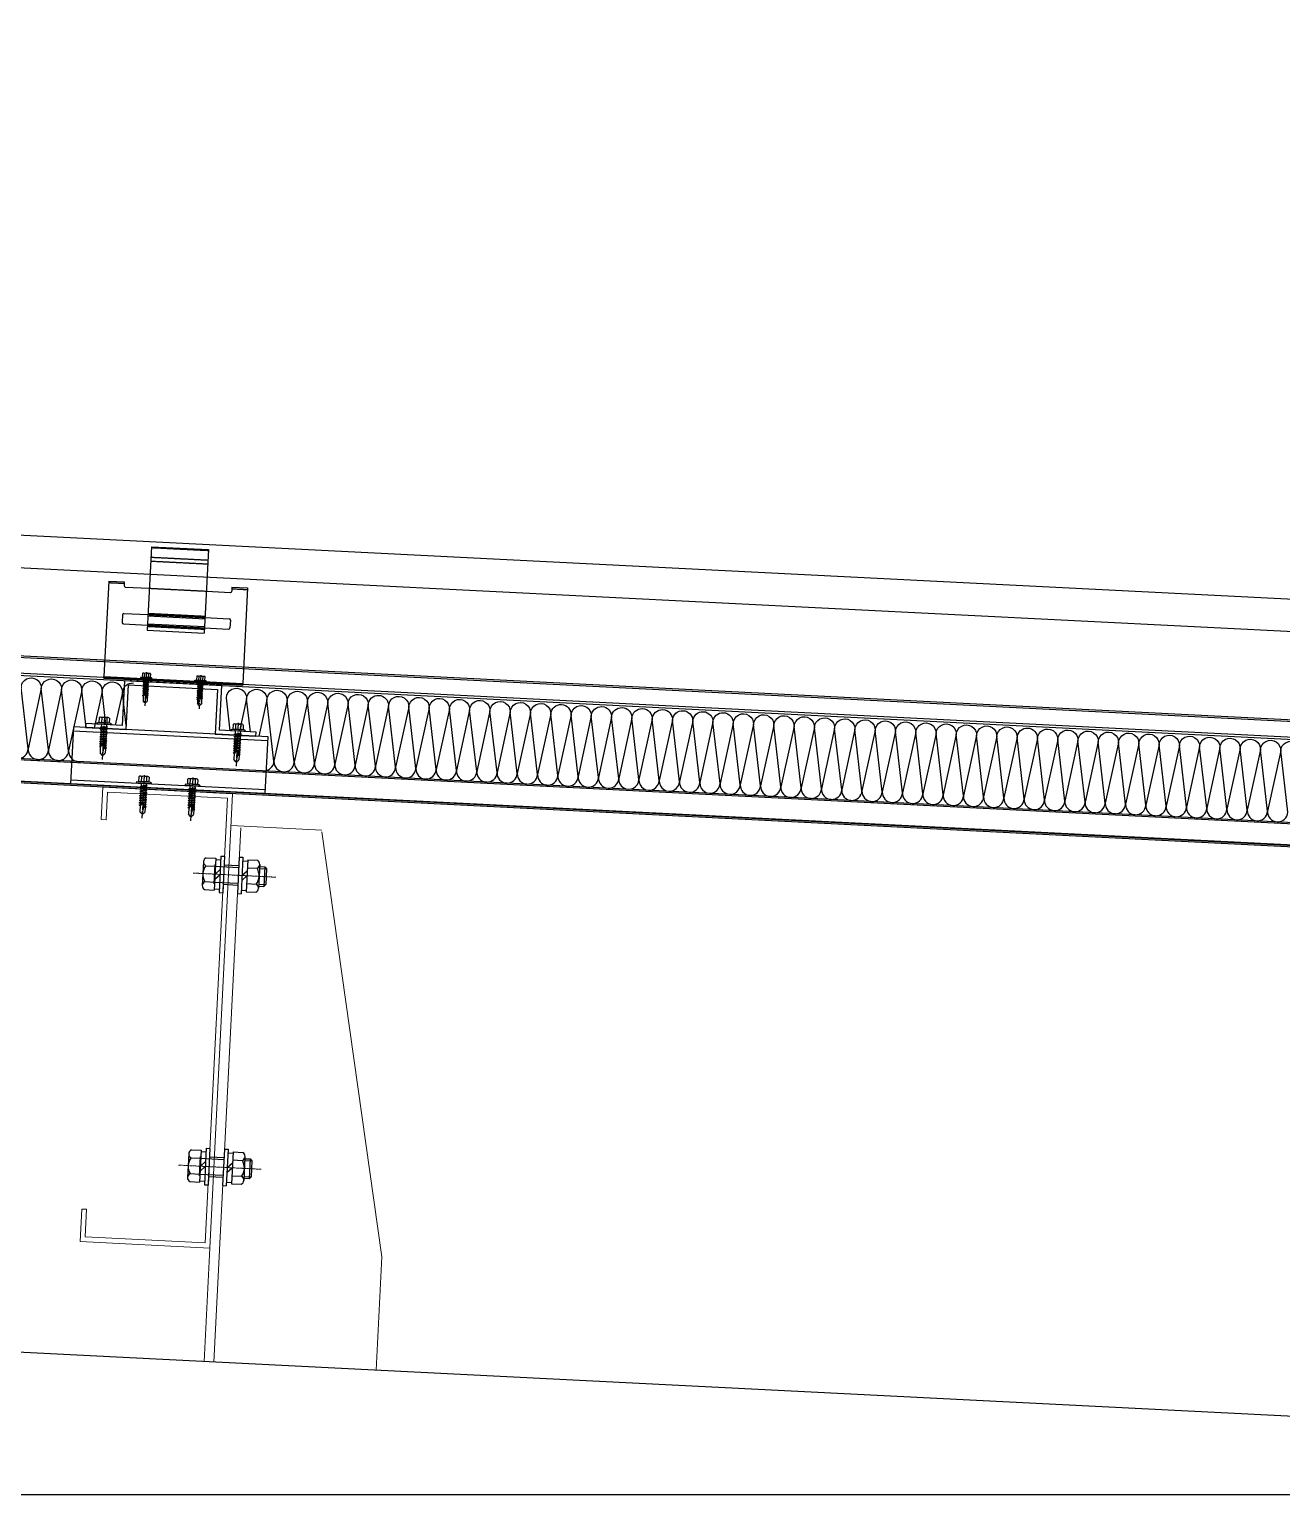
# Model space of a CAD drawing. Extents: x -599358 to 2865263, y -1062760 to 486533.
# Drawn here: x 267625 to 268396, y -689724 to -688822 of the extents above; entities that cross this region are included whole.
import ezdxf

# ---------------------------------------------------------------- set-up
doc = ezdxf.new("R2010")
doc.units = 0
for name, pattern in [('__DASH', [0.35, 0.25, -0.1]), ('CENTER', [2, 1.25, -0.25, 0.25, -0.25]), ('CENTER2', [28.575, 19.05, -3.175, 3.175, -3.175]), ('CONTINUOUS0', [0]), ('CONTINUOUS1', [0]), ('DASH', [0.35, 0.25, -0.1]), ('DOTE', [2.42, 2, -0.2, 0.02, -0.2])]:
    doc.linetypes.add(name, pattern=pattern)
for name, color, linetype in [('003_THICK', 7, 'CONTINUOUS1'), ('004_THIN', 6, 'CONTINUOUS0'), ('A-AXIS-DOTE', 14, 'DOTE'), ('A-HATCH-2', 251, 'Continuous'), ('A-LIN-V', 9, 'Continuous'), ('BWM', 8, 'Continuous'), ('PJ', 151, 'Continuous'), ('SEAMLOK75 - SHEET', 6, 'Continuous'), ('ZX', 1, 'CENTER2')]:
    doc.layers.add(name, color=color, linetype=linetype)
for name, color, linetype, lineweight in [('C18', 4, 'CENTER', 13), ('S-dim', 81, 'Continuous', 0), ('粗', 7, 'Continuous', 50), ('紧固件', 4, 'Continuous', 13)]:
    doc.layers.add(name, color=color, linetype=linetype, lineweight=lineweight)

# ---------------------------------------------------------------- blocks, each defined once
blk = doc.blocks.new('34t65')
at = {"color": 2, "ltscale": 50}
for p, q in [((1430036.99, 238183.35), (1430156.99, 238183.35)), ((1430036.99, 238148.35), (1430036.99, 238183.35)), ((1430036.99, 238180.85), (1430156.99, 238180.85)), ((1430156.99, 238183.35), (1430156.99, 238148.35)), ((1430156.99, 238150.85), (1430036.99, 238150.85)), ((1430156.99, 238148.35), (1430036.99, 238148.35))]:
    blk.add_line(p, q, dxfattribs=at)
blk = doc.blocks.new('*U1726')
at = {"layer": 'PJ'}
for p, q in [((-4.4, 0.45), (-4.4, 0)), ((4.4, 0), (-4.4, 0)), ((-4.1, 0.75), (-3.1, 1)), ((4.1, 0.75), (-4.1, 0.75)), ((-3.1, 3.85), (-3.1, 1)), ((3.1, 1), (-3.1, 1)), ((2.33, 4.25), (-2.33, 4.25)), ((-2.04, 0.75), (-1.55, 1)), ((-1.55, 3.85), (-1.55, 1)), ((-1.55, 0), (-1.55, -1.59)), ((1.55, 3.85), (1.55, 1)), ((2.15, 0.75), (1.55, 1)), ((1.55, 0), (1.55, -1.09)), ((3.1, 3.85), (3.1, 1)), ((4.1, 0.75), (3.1, 1)), ((4.4, 0.45), (4.4, 0)), ((-2.11, -1.9), (2.11, -1.4)), ((-2.11, -1.9), (-1.55, -1.59)), ((-2.11, -1.9), (-1.55, -2.21)), ((-2.11, -3.3), (2.11, -2.8)), ((-2.11, -3.3), (-1.55, -2.99)), ((-2.11, -3.3), (-1.55, -3.61)), ((-2.11, -4.7), (2.11, -4.2)), ((-2.11, -4.7), (-1.55, -4.39)), ((-2.11, -4.7), (-1.55, -5.01)), ((-2.11, -6.1), (2.11, -5.6)), ((-2.11, -6.1), (-1.55, -5.79)), ((-2.11, -6.1), (-1.55, -6.41)), ((-2.11, -7.5), (2.11, -7)), ((-2.11, -7.5), (-1.55, -7.19)), ((-2.11, -7.5), (-1.55, -7.81)), ((-2.11, -8.9), (2.11, -8.4)), ((-2.11, -8.9), (-1.55, -8.59)), ((-1.55, -1.59), (1.55, -1.09)), ((-1.55, -2.21), (1.55, -1.71)), ((-1.55, -2.21), (-1.55, -2.99)), ((-1.55, -2.99), (1.55, -2.49)), ((-1.55, -3.61), (1.55, -3.11)), ((-1.55, -3.61), (-1.55, -4.39)), ((-1.55, -4.39), (1.55, -3.89)), ((-1.55, -5.01), (1.55, -4.51)), ((-1.55, -5.01), (-1.55, -5.79)), ((-1.55, -5.79), (1.55, -5.29)), ((-1.55, -6.41), (1.55, -5.91)), ((-1.55, -6.41), (-1.55, -7.19)), ((-1.55, -7.19), (1.55, -6.69)), ((-1.55, -7.81), (1.55, -7.31)), ((-1.55, -7.81), (-1.55, -8.59)), ((-1.55, -8.59), (1.55, -8.09)), ((-1.55, -9.21), (1.55, -8.71)), ((1.55, -0.31), (1.55, -1.09)), ((2.11, -1.4), (1.55, -1.09)), ((2.11, -1.4), (1.55, -1.71)), ((1.55, -1.71), (1.55, -2.49)), ((2.11, -2.8), (1.55, -2.49)), ((2.11, -2.8), (1.55, -3.11)), ((1.55, -3.11), (1.55, -3.89)), ((2.11, -4.2), (1.55, -3.89)), ((2.11, -4.2), (1.55, -4.51)), ((1.55, -4.51), (1.55, -5.29)), ((2.11, -5.6), (1.55, -5.29)), ((2.11, -5.6), (1.55, -5.91)), ((1.55, -5.91), (1.55, -6.69)), ((2.11, -7), (1.55, -6.69)), ((2.11, -7), (1.55, -7.31)), ((1.55, -7.31), (1.55, -8.09)), ((2.11, -8.4), (1.55, -8.09)), ((2.11, -8.4), (1.55, -8.71)), ((1.55, -8.71), (1.55, -9.49)), ((-2.11, -8.9), (-1.55, -9.21)), ((-2.11, -10.3), (2.11, -9.8)), ((-2.11, -10.3), (-1.55, -9.99)), ((-2.11, -10.3), (-1.55, -10.61)), ((-2.11, -11.7), (2.11, -11.2)), ((-2.11, -11.7), (-1.55, -11.39)), ((-2.11, -11.7), (-1.55, -12.01)), ((-2.11, -13.1), (-1.55, -12.79)), ((-2.11, -13.1), (-1.14, -12.98)), ((-2.11, -13.1), (-1.55, -13.41)), ((-1.55, -9.21), (-1.55, -9.99)), ((-1.55, -9.99), (1.55, -9.49)), ((-1.55, -10.61), (1.55, -10.11)), ((-1.55, -10.61), (-1.55, -11.39)), ((-1.55, -11.39), (1.55, -10.89)), ((-1.55, -12.01), (1.55, -11.51)), ((-1.55, -12.01), (-1.55, -12.79)), ((-1.55, -12.79), (-0.99, -12.69)), ((-1.55, -13.41), (-1.33, -13.37)), ((-1.55, -13.41), (-1.55, -17.2)), ((0, -18.6), (-1.55, -17.2)), ((0, -18.6), (1.55, -17.2)), ((0.56, -12.44), (1.55, -12.29)), ((0.71, -12.75), (2.11, -12.6)), ((0.71, -13.03), (1.55, -12.91)), ((0.71, -13.81), (1.55, -13.69)), ((0.71, -14.15), (2.11, -14)), ((0.71, -14.43), (1.55, -14.31)), ((2.11, -9.8), (1.55, -9.49)), ((2.11, -9.8), (1.55, -10.11)), ((1.55, -10.11), (1.55, -10.89)), ((2.11, -11.2), (1.55, -10.89)), ((2.11, -11.2), (1.55, -11.51)), ((1.55, -11.51), (1.55, -12.29)), ((2.11, -12.6), (1.55, -12.29)), ((2.11, -12.6), (1.55, -12.91)), ((1.55, -12.91), (1.55, -13.69)), ((2.11, -14), (1.55, -13.69)), ((2.11, -14), (1.55, -14.31)), ((1.55, -14.31), (1.55, -17.2))]:
    blk.add_line(p, q, dxfattribs=at)
blk.add_lwpolyline([(0, -18.6), (0.71, -14.43), (0.71, -12.7, 0.417657), (0.41, -12.4, 0.097062), (-0.99, -12.69), (-1.55, -13.8)], format="xyb", dxfattribs=at)
for centre, radius, start, end in [((-4.1, 0.45), 0.3, 90, 180), ((-2.33, 3.3), 0.951, 35.40086, 144.59914), ((0, 1.05), 3.2, 61.05941, 118.94059), ((2.33, 3.3), 0.951, 35.40086, 144.59914), ((4.1, 0.45), 0.3, 0, 90)]:
    blk.add_arc(centre, radius, start, end, dxfattribs=at)
at = {"layer": 'ZX', "ltscale": 0.2}
blk.add_line((0, 4.94), (0, -21.03), dxfattribs=at)
blk = doc.blocks.new('A$C2F3B4A73')
at = {"layer": '粗', "lineweight": -2}
for p, q in [((25.2, 101.06), (60.4, 101.06)), ((25.2, 101.06), (25.2, 49.64)), ((60.4, 101.06), (60.4, 49.64)), ((0, 78.7), (9.6, 78.7)), ((0, 78.7), (0, 19.8)), ((9.6, 78.7), (9.6, 76.3)), ((10.4, 75.5), (25.2, 75.5)), ((60.4, 75.5), (75.2, 75.5)), ((76, 78.7), (85.6, 78.7)), ((76, 78.7), (76, 76.3)), ((85.6, 78.7), (85.6, 19.8)), ((9.6, 58.44), (9.6, 53.64)), ((10.4, 59.24), (25.2, 59.24)), ((25.2, 58.44), (60.4, 58.44)), ((60.4, 59.24), (75.2, 59.24)), ((76, 58.44), (76, 53.64)), ((10.4, 52.84), (25.2, 52.84)), ((25.2, 53.64), (60.4, 53.64)), ((25.2, 49.64), (60.4, 49.64)), ((60.4, 52.84), (75.2, 52.84)), ((0, 19.8), (85.6, 19.8)), ((0, 18.84), (0, 19.8)), ((0, 18.84), (85.6, 18.84)), ((14.4, 19.8), (14.4, 18.84)), ((71.2, 19.8), (71.2, 18.84)), ((85.6, 19.8), (85.6, 18.84))]:
    blk.add_line(p, q, dxfattribs=at)
at = {"layer": '粗', "linetype": 'DASH', "lineweight": -2}
for p, q in [((25.2, 100.58), (60.4, 100.58)), ((25.2, 94.66), (60.4, 94.66)), ((25.2, 92.26), (60.4, 92.26)), ((0, 77.74), (9.6, 77.74)), ((25.2, 75.5), (60.4, 75.5)), ((76, 77.74), (85.6, 77.74)), ((25.2, 60.04), (60.4, 60.04)), ((25.2, 59.24), (60.4, 59.24)), ((25.2, 52.84), (60.4, 52.84)), ((25.2, 52.04), (60.4, 52.04)), ((16, 19.8), (16, 18.84)), ((21.6, 19.8), (21.6, 18.84)), ((29.6, 19.8), (29.6, 18.84)), ((35.2, 19.8), (35.2, 18.84)), ((50.4, 19.8), (50.4, 18.84)), ((56, 19.8), (56, 18.84)), ((64, 19.8), (64, 18.84)), ((69.6, 19.8), (69.6, 18.84))]:
    blk.add_line(p, q, dxfattribs=at)
at = {"layer": '粗', "lineweight": -2}
for centre, start, end in [((10.4, 76.3), 180, 270), ((75.2, 76.3), 270, 0), ((10.4, 58.44), 90, 180), ((75.2, 58.44), 0, 90), ((10.4, 53.64), 180, 270), ((75.2, 53.64), 270, 0)]:
    blk.add_arc(centre, 0.8, start, end, dxfattribs=at)
at = {"layer": '紧固件', "color": 2, "yscale": 0.8, "zscale": 0.8}
for p, xscale in [((26.06, 19.8), 0.8), ((59.54, 19.8), -0.8)]:
    blk.add_blockref('*U1726', p, dxfattribs=dict(at, xscale=xscale))
blk = doc.blocks.new('A$C51791418')
blk.add_blockref('A$C2F3B4A73', (-42.8, -15.84))
blk = doc.blocks.new('*U1756')
at = {"layer": '003_THICK', "color": 2}
for points in [[(-11, 13.1, 0.611769), (-11, 6.5, 0.611769)], [(31.2, 6.5, 0.61177), (31.2, 13.1, 0.61177)], [(-11, 6.5, 0.305859), (-11, -6.5, 0.305859)], [(31.2, -6.5, 0.305858), (31.2, 6.5, 0.305858)], [(-11, -6.5, 0.611769), (-11, -13.1, 0.611769)], [(31.2, -13.1, 0.61177), (31.2, -6.5, 0.61177)]]:
    blk.add_lwpolyline(points, format="xyb", dxfattribs=at)
for points in [[(-11, 13.1), (-3, 13.1)], [(-3, 13.1), (-3, -13.1)], [(-3, 12.1), (1.1, 12.1)], [(1.1, 15), (4.1, 15)], [(1.1, 15), (1.1, -15)], [(4.1, 15), (4.1, -15)], [(16.1, 15), (16.1, -15)], [(16.1, 15), (19.1, 15)], [(19.1, 15), (19.1, -15)], [(19.1, 12.1), (23.2, 12.1)], [(23.2, 13.1), (23.2, -13.1)], [(23.2, 13.1), (31.2, 13.1)], [(-13, 9.8), (-13, -9.8)], [(-11, 6.5), (-3, 6.5)], [(-3.6, 8), (-3.6, -8)], [(-3, 0), (1.1, 4.1)], [(-3, -4.1), (1.1, 0)], [(4.1, 8), (16.1, 8)], [(19.1, 0), (23.2, 4.1)], [(23.2, 6.5), (31.2, 6.5)], [(33.2, 9.8), (33.2, -9.8)], [(33.2, 8), (37.5, 8)], [(37.5, 8), (37.5, -8)], [(37.5, 8), (39, 6.5)], [(39, 6.5), (39, -6.5)], [(-11, -6.5), (-3, -6.5)], [(4.1, -8), (16.1, -8)], [(19.1, -4.1), (23.2, 0)], [(23.2, -6.5), (31.2, -6.5)], [(33.2, -8), (37.5, -8)], [(37.5, -8), (39, -6.5)], [(-11, -13.1), (-3, -13.1)], [(-3, -12.1), (1.1, -12.1)], [(1.1, -15), (4.1, -15)], [(16.1, -15), (19.1, -15)], [(19.1, -12.1), (23.2, -12.1)], [(23.2, -13.1), (31.2, -13.1)]]:
    blk.add_lwpolyline(points, dxfattribs=at)
at = {"layer": '004_THIN', "color": 2}
for points in [[(-3.6, 6.5), (16.1, 6.5)], [(33.2, 6.5), (39, 6.5)], [(-3.6, -6.5), (16.1, -6.5)], [(33.2, -6.5), (39, -6.5)]]:
    blk.add_lwpolyline(points, dxfattribs=at)
at = {"layer": 'C18', "color": 1, "ltscale": 0.6}
blk.add_lwpolyline([(-21, 0), (47, 0)], dxfattribs=at)
blk = doc.blocks.new('*U1755')
at = {"layer": '003_THICK', "color": 2}
for points in [[(-11, 13.1, 0.611769), (-11, 6.5, 0.611769)], [(31.2, 6.5, 0.61177), (31.2, 13.1, 0.61177)], [(-11, 6.5, 0.305859), (-11, -6.5, 0.305859)], [(31.2, -6.5, 0.305858), (31.2, 6.5, 0.305858)], [(-11, -6.5, 0.611769), (-11, -13.1, 0.611769)], [(31.2, -13.1, 0.61177), (31.2, -6.5, 0.61177)]]:
    blk.add_lwpolyline(points, format="xyb", dxfattribs=at)
for points in [[(-11, 13.1), (-3, 13.1)], [(-3, 13.1), (-3, -13.1)], [(-3, 12.1), (1.1, 12.1)], [(1.1, 15), (4.1, 15)], [(1.1, 15), (1.1, -15)], [(4.1, 15), (4.1, -15)], [(16.1, 15), (16.1, -15)], [(16.1, 15), (19.1, 15)], [(19.1, 15), (19.1, -15)], [(19.1, 12.1), (23.2, 12.1)], [(23.2, 13.1), (23.2, -13.1)], [(23.2, 13.1), (31.2, 13.1)], [(-13, 9.8), (-13, -9.8)], [(-11, 6.5), (-3, 6.5)], [(-3.6, 8), (-3.6, -8)], [(-3, 0), (1.1, 4.1)], [(-3, -4.1), (1.1, 0)], [(4.1, 8), (16.1, 8)], [(19.1, 0), (23.2, 4.1)], [(23.2, 6.5), (31.2, 6.5)], [(33.2, 9.8), (33.2, -9.8)], [(33.2, 8), (37.5, 8)], [(37.5, 8), (37.5, -8)], [(37.5, 8), (39, 6.5)], [(39, 6.5), (39, -6.5)], [(-11, -6.5), (-3, -6.5)], [(4.1, -8), (16.1, -8)], [(19.1, -4.1), (23.2, 0)], [(23.2, -6.5), (31.2, -6.5)], [(33.2, -8), (37.5, -8)], [(37.5, -8), (39, -6.5)], [(-11, -13.1), (-3, -13.1)], [(-3, -12.1), (1.1, -12.1)], [(1.1, -15), (4.1, -15)], [(16.1, -15), (19.1, -15)], [(19.1, -12.1), (23.2, -12.1)], [(23.2, -13.1), (31.2, -13.1)]]:
    blk.add_lwpolyline(points, dxfattribs=at)
at = {"layer": '004_THIN', "color": 2}
for points in [[(-3.6, 6.5), (16.1, 6.5)], [(33.2, 6.5), (39, 6.5)], [(-3.6, -6.5), (16.1, -6.5)], [(33.2, -6.5), (39, -6.5)]]:
    blk.add_lwpolyline(points, dxfattribs=at)
at = {"layer": 'C18', "color": 1, "ltscale": 0.6}
blk.add_lwpolyline([(-21, 0), (47, 0)], dxfattribs=at)
blk = doc.blocks.new('1112')
at = {"color": 2}
blk.add_lwpolyline([(1432456.02, 238570.9), (1432478.52, 238570.9), (1432478.52, 238598.4), (1432538.52, 238598.4), (1432538.52, 238570.9), (1432561.02, 238570.9), (1432561.02, 238568.4), (1432536.02, 238568.4), (1432536.02, 238595.9), (1432481.02, 238595.9), (1432481.02, 238568.4), (1432456.02, 238568.4)], close=True, dxfattribs=at)
at = {"layer": 'S-dim', "ltscale": 10}
for p, q in [((1432412.52, 238511.63), (1432362.52, 238252.3)), ((1432412.52, 238512.73), (1432468.52, 238512.73)), ((1432462.52, 238511.63), (1432462.52, 238182.3)), ((1432362.52, 238252.3), (1432362.52, 238182.3)), ((1432468.52, 238252.3), (1432468.52, 238182.3)), ((1432362.52, 238182.3), (1432468.52, 238182.3))]:
    blk.add_line(p, q, dxfattribs=at)
at = {"layer": 'S-dim', "color": 6, "ltscale": 10}
blk.add_lwpolyline([(1432548.52, 238512.3), (1432548.52, 238532.3), (1432468.52, 238532.3), (1432468.52, 238252.3), (1432548.52, 238252.3), (1432548.52, 238272.3), (1432545.52, 238272.3), (1432545.52, 238255.3), (1432471.52, 238255.3), (1432471.52, 238529.3), (1432545.52, 238529.3), (1432545.52, 238512.3)], close=True, dxfattribs=at)
blk.add_blockref('34t65', (2411.53, 385.05))
at = {"xscale": -0.7500000000000001, "yscale": 0.7500000000000001, "zscale": 0.7500000000000001, "rotation": 359.9999999722328}
for name, p in [('*U1756', (1432474.62, 238482.3)), ('*U1755', (1432474.62, 238302.3))]:
    blk.add_blockref(name, p, dxfattribs=at)
at = {"layer": 'SEAMLOK75 - SHEET', "xscale": -1}
blk.add_blockref('A$C51791418', (1432508.52, 238596.36), dxfattribs=at)
at = {"layer": '紧固件', "xscale": -1.023999999801318, "yscale": 1.023999999801318, "zscale": 1.023999999801318}
for p in [(1432467.27, 238570.9), (1432549.77, 238570.9, 0), (1432493.51, 238535.9), (1432523.53, 238535.9)]:
    blk.add_blockref('*U1726', p, dxfattribs=at)
blk = doc.blocks.new('wm')
at = {"color": 1, "ltscale": 50}
for p, q in [((1253656.34, 252531.4), (1245914.8, 252141.89)), ((1253656.34, 252529.9), (1245914.8, 252140.39))]:
    blk.add_line(p, q, dxfattribs=at)
at = {"color": 4, "ltscale": 50}
for p, q in [((1245914.8, 252089.22), (1253656.34, 252478.73, 0)), ((1245914.8, 252088.42), (1253656.34, 252477.93, 0)), ((1245914.8, 252075.01), (1253656.34, 252464.52, 0)), ((1245914.8, 252074.2), (1253656.34, 252463.72, 0))]:
    blk.add_line(p, q, dxfattribs=at)
at = {"color": 2, "ltscale": 50}
blk.add_line((1245914.8, 252075.31), (1253656.34, 252464.82, 0), dxfattribs=at)
at = {"layer": 'BWM', "elevation": 0}
for points in [[(1247382.42, 252186.7), (1247384.76, 252206.97, 0.423997), (1247377.99, 252212.89)], [(1247394.9, 252187.32), (1247397.24, 252207.6, 1), (1247384.76, 252206.97), (1247389.12, 252187.03)], [(1247407.09, 252185.43), (1247409.73, 252208.23, 1), (1247397.24, 252207.6), (1247402.15, 252185.19)], [(1247474.35, 252167.69, -0.414214), (1247467.79, 252173.62), (1247472.15, 252211.37, 1), (1247459.66, 252210.74), (1247467.79, 252173.62, -1), (1247455.31, 252172.99), (1247459.66, 252210.74, 1), (1247447.18, 252210.11), (1247455.31, 252172.99, -1), (1247442.82, 252172.36), (1247447.18, 252210.11, 1), (1247434.69, 252209.48), (1247442.82, 252172.36, -1), (1247430.34, 252171.74), (1247434.69, 252209.48, 1), (1247422.21, 252208.86), (1247430.34, 252171.74, -1), (1247417.85, 252171.11), (1247422.21, 252208.86, 1), (1247409.73, 252208.23), (1247417.85, 252171.11, -0.485127), (1247410.46, 252164.65, -0.485127)], [(1247297.99, 252158.82, -0.414214), (1247291.43, 252164.75), (1247295.79, 252202.5, 1), (1247283.3, 252201.87), (1247291.43, 252164.75, -1), (1247278.95, 252164.12), (1247283.3, 252201.87, 1), (1247270.82, 252201.24), (1247278.95, 252164.12, -1), (1247266.46, 252163.49), (1247270.82, 252201.24, 1), (1247258.34, 252200.61), (1247266.46, 252163.49, -1), (1247253.98, 252162.86), (1247258.34, 252200.61, 1), (1247245.85, 252199.98), (1247253.98, 252162.86, -1), (1247241.5, 252162.23), (1247245.85, 252199.98, 1), (1247233.37, 252199.35), (1247241.5, 252162.23, -1), (1247229.01, 252161.61), (1247233.37, 252199.35, 1), (1247220.88, 252198.73), (1247229.01, 252161.61, -1), (1247216.53, 252160.98), (1247220.88, 252198.73, 1), (1247208.4, 252198.1), (1247216.53, 252160.98, -1), (1247204.04, 252160.35), (1247208.4, 252198.1, 1), (1247195.91, 252197.47), (1247204.04, 252160.35, -1), (1247191.56, 252159.72), (1247195.91, 252197.47, 1), (1247183.43, 252196.84), (1247191.56, 252159.72, -1), (1247179.07, 252159.09), (1247183.43, 252196.84, 1), (1247170.95, 252196.21), (1247179.07, 252159.09, -1), (1247166.59, 252158.46), (1247170.95, 252196.21, 1), (1247158.46, 252195.59), (1247166.59, 252158.46, -1), (1247154.11, 252157.84), (1247158.46, 252195.59, 1), (1247145.98, 252194.96), (1247154.11, 252157.84, -1), (1247141.62, 252157.21), (1247145.98, 252194.96, 1), (1247133.49, 252194.33), (1247141.62, 252157.21, -1), (1247129.14, 252156.58), (1247133.49, 252194.33, 1), (1247121.01, 252193.7), (1247129.14, 252156.58, -1), (1247116.65, 252155.95), (1247121.01, 252193.7, 1), (1247108.52, 252193.07), (1247116.65, 252155.95, -1), (1247104.17, 252155.32), (1247108.52, 252193.07, 1), (1247096.04, 252192.45), (1247104.17, 252155.32, -1), (1247091.68, 252154.7), (1247096.04, 252192.45, 1), (1247083.56, 252191.82), (1247091.68, 252154.7, -1), (1247079.2, 252154.07), (1247083.56, 252191.82, 1), (1247071.07, 252191.19), (1247079.2, 252154.07, -1), (1247066.72, 252153.44), (1247071.07, 252191.19, 1), (1247058.59, 252190.56), (1247066.72, 252153.44, -1), (1247054.23, 252152.81), (1247058.59, 252190.56, 1), (1247046.1, 252189.93), (1247054.23, 252152.81, -1), (1247041.75, 252152.18), (1247046.1, 252189.93, 1), (1247033.62, 252189.3), (1247041.75, 252152.18, -1), (1247029.26, 252151.56), (1247033.62, 252189.3, 1), (1247021.14, 252188.68), (1247029.26, 252151.56, -1), (1247016.78, 252150.93), (1247021.14, 252188.68, 1), (1247008.65, 252188.05), (1247016.78, 252150.93, -1), (1247004.3, 252150.3), (1247008.65, 252188.05, 1), (1246996.17, 252187.42), (1247004.3, 252150.3, -1), (1246991.81, 252149.67), (1246996.17, 252187.42, 1), (1246983.68, 252186.79), (1246991.81, 252149.67, -1), (1246979.33, 252149.04), (1246983.68, 252186.79, 1), (1246971.2, 252186.16), (1246979.33, 252149.04, -1), (1246966.84, 252148.41), (1246971.2, 252186.16, 1), (1246958.71, 252185.54), (1246966.84, 252148.41, -1), (1246954.36, 252147.79), (1246958.71, 252185.54, 1), (1246946.23, 252184.91), (1246954.36, 252147.79, -1), (1246941.87, 252147.16), (1246946.23, 252184.91, 1), (1246933.75, 252184.28), (1246941.87, 252147.16, -1), (1246929.39, 252146.53), (1246933.75, 252184.28, 1), (1246921.26, 252183.65), (1246929.39, 252146.53, -1), (1246916.91, 252145.9), (1246921.26, 252183.65, 1), (1246908.78, 252183.02), (1246916.91, 252145.9, -1), (1246904.42, 252145.27), (1246908.78, 252183.02, 1), (1246896.29, 252182.4), (1246904.42, 252145.27, -1), (1246891.94, 252144.65), (1246896.29, 252182.4, 1), (1246883.81, 252181.77), (1246891.94, 252144.65, -1), (1246879.45, 252144.02), (1246883.81, 252181.77, 1), (1246871.32, 252181.14), (1246879.45, 252144.02, -1), (1246866.97, 252143.39), (1246871.32, 252181.14, 1), (1246858.84, 252180.51), (1246866.97, 252143.39, -1), (1246854.48, 252142.76), (1246858.84, 252180.51, 1), (1246846.36, 252179.88), (1246854.48, 252142.76, -1), (1246842, 252142.13), (1246846.36, 252179.88, 1), (1246833.87, 252179.25), (1246842, 252142.13, -1), (1246829.52, 252141.51), (1246833.87, 252179.25, 1), (1246821.39, 252178.63), (1246829.52, 252141.51, -1), (1246817.03, 252140.88), (1246821.39, 252178.63, 1), (1246808.9, 252178), (1246817.03, 252140.88, -1), (1246804.55, 252140.25), (1246808.9, 252178, 1), (1246796.42, 252177.37), (1246804.55, 252140.25, -1), (1246792.06, 252139.62), (1246796.42, 252177.37, 1), (1246783.94, 252176.74), (1246792.06, 252139.62, -1), (1246779.58, 252138.99), (1246783.94, 252176.74, 1), (1246771.45, 252176.11), (1246779.58, 252138.99, -1), (1246767.1, 252138.36), (1246771.45, 252176.11, 1), (1246758.97, 252175.49), (1246767.1, 252138.36, -1), (1246754.61, 252137.74), (1246758.97, 252175.49, 1), (1246746.48, 252174.86), (1246754.61, 252137.74, -1), (1246742.13, 252137.11), (1246746.48, 252174.86, 1), (1246734, 252174.23), (1246742.13, 252137.11, -1), (1246729.64, 252136.48), (1246734, 252174.23, 1), (1246721.51, 252173.6), (1246729.64, 252136.48, -1), (1246717.16, 252135.85), (1246721.51, 252173.6, 1), (1246709.03, 252172.97), (1246717.16, 252135.85, -1), (1246704.67, 252135.22), (1246709.03, 252172.97, 1), (1246696.55, 252172.35), (1246704.67, 252135.22, -1), (1246692.19, 252134.6), (1246696.55, 252172.35, 1), (1246684.06, 252171.72), (1246692.19, 252134.6, -1), (1246679.71, 252133.97), (1246684.06, 252171.72, 1), (1246671.58, 252171.09), (1246679.71, 252133.97, -1), (1246667.22, 252133.34), (1246671.58, 252171.09, 1), (1246659.09, 252170.46)], [(1247305.93, 252182.85), (1247308.27, 252203.12, 1), (1247295.79, 252202.5), (1247300.7, 252180.08)], [(1247318.42, 252183.48), (1247320.76, 252203.75, 1), (1247308.27, 252203.12), (1247312.64, 252183.19)]]:
    blk.add_lwpolyline(points, format="xyb", dxfattribs=at)
at = {"layer": 'SEAMLOK75 - SHEET'}
for p, q in [((1245714.8, 252216.61, 0), (1253637.83, 252615.25, 0)), ((1245715.81, 252196.63, 0), (1253632.18, 252594.94, 0)), ((1253638.92, 252541.21, 0), (1245718.52, 252142.7, 0)), ((1253641.59, 252540.34, 0), (1245718.57, 252141.7, 0))]:
    blk.add_line(p, q, dxfattribs=at)
at = {"rotation": 2.880377552740777}
blk.add_blockref('1112', (-171355.44, -58069.03, 0), dxfattribs=at)

msp = doc.modelspace()

# ---------------------------------------------------------------- linework, layer by layer
at = {"layer": 'A-AXIS-DOTE', "linetype": '__DASH', "ltscale": 2}
msp.add_line((336440.97, -689724.03), (220825.24, -689724.03), dxfattribs=at)
at = {"layer": 'A-LIN-V', "color": 2}
msp.add_line((269360.57, -689724.03), (261410.57, -689324.03), dxfattribs=at)

# ---------------------------------------------------------------- block references
at = {"layer": 'A-HATCH-2', "xscale": -1}
msp.add_blockref('wm', (1515066.9, -941437.3), dxfattribs=at)

doc.saveas('drawing.dxf')
